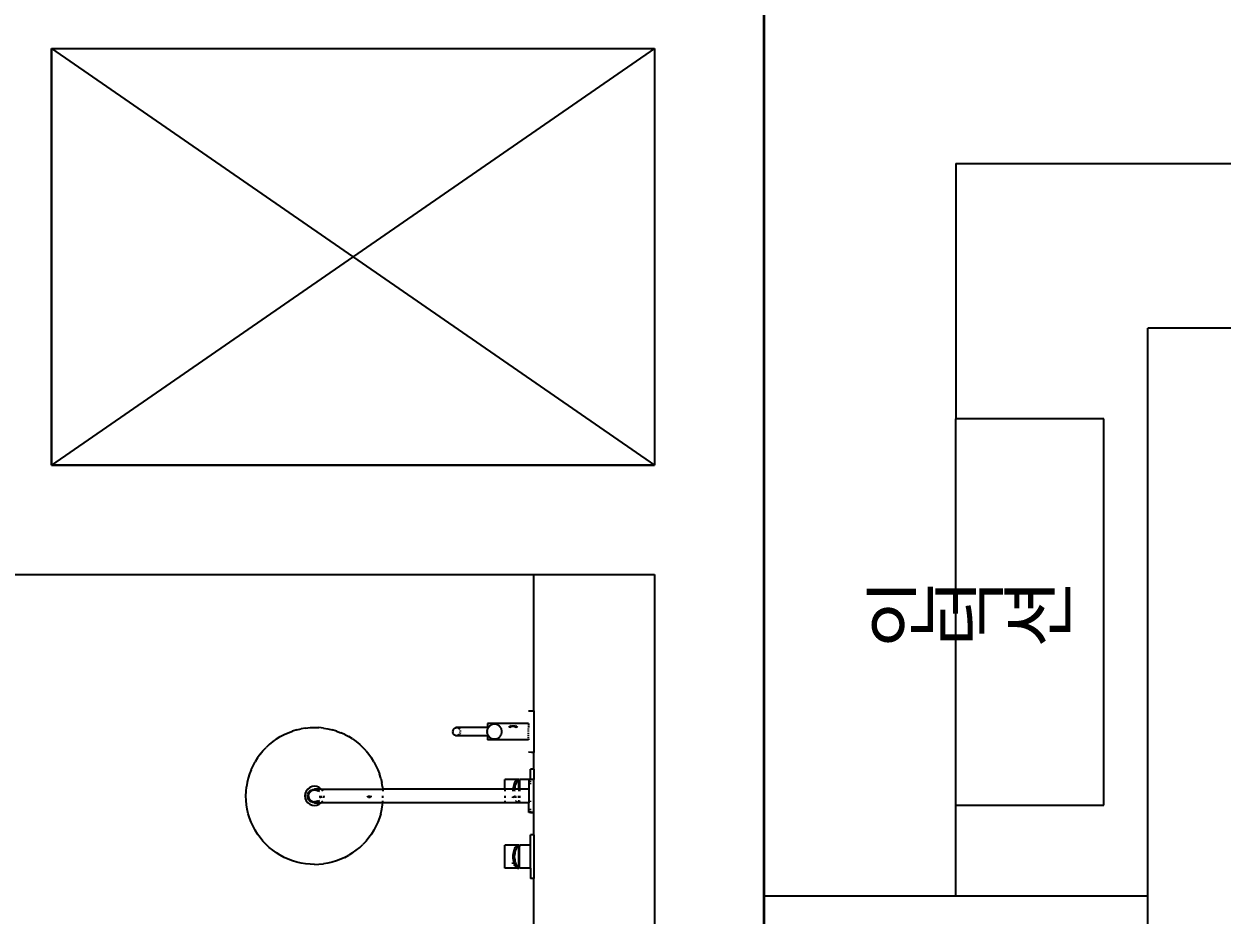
# Model space of a CAD drawing. Header units: millimetres. Extents: x -41292 to 298682, y -22072 to 33155.
# Drawn here: x 29045 to 31230, y 9999 to 11626 of the extents above; entities that cross this region are included whole.
import ezdxf

# ---------------------------------------------------------------- set-up
doc = ezdxf.new("R2010")
doc.units = ezdxf.units.MM
for name, color, linetype in [('0-ELC TEXT', 7, 'Continuous'), ('벽1', 2, 'Continuous'), ('틀', 8, 'Continuous')]:
    doc.layers.add(name, color=color, linetype=linetype)
doc.styles.add('코레일둥고', font='@Microsoft JhengHei Light.ttf')

# ---------------------------------------------------------------- blocks, each defined once
blk = doc.blocks.new('AHSISHEUD')
for p, q in [((31022, 27682.2), (31022, 29368.7)), ((29722, 29228.7), (30822, 29228.7)), ((29722, 28468.7), (29722, 29228.7)), ((30822, 29228.7), (30822, 28468.7)), ((31372, 29018.7), (31372, 28553.2)), ((31372, 29018.7), (31907, 29018.7)), ((31722, 27682.2), (31722, 28718.7)), ((33472, 28718.7), (31722, 28718.7)), ((31642, 28553.2), (31372, 28553.2)), ((31372, 27847.7), (31372, 28553.2)), ((31642, 27847.7), (31642, 28553.2)), ((30822, 28468.7), (29722, 28468.7)), ((29272, 28268.7), (30602, 28268.7)), ((30602, 28268.7), (30822, 28268.7)), ((30602, 28020.2), (30602, 28268.7)), ((30822, 28268.7), (30822, 27468.7)), ((30592.2, 28019.8), (30592.4, 28020)), ((30592.4, 28020), (30597.7, 28020.2)), ((30597.7, 28020.2), (30598, 28020.2)), ((30598, 28020.2), (30602, 28020.2)), ((30602, 28020.2), (30602, 27944.2)), ((30592.4, 27997.2), (30517.4, 27997.2)), ((30517.4, 27997.2), (30517.4, 27990.7)), ((30139.5, 27973), (30146.8, 27976.9)), ((30146.8, 27976.9), (30154.2, 27980.2)), ((30154.2, 27980.2), (30161.9, 27983.1)), ((30169.7, 27985.5), (30161.9, 27983.1)), ((30169.7, 27985.5), (30177.7, 27987.4)), ((30185.7, 27988.7), (30177.7, 27987.4)), ((30185.7, 27988.7), (30193.9, 27989.5)), ((30193.9, 27989.5), (30202, 27989.8)), ((30202, 27989.8), (30210.2, 27989.5)), ((30218.4, 27988.7), (30210.2, 27989.5)), ((30218.4, 27988.7), (30226.4, 27987.4)), ((30226.4, 27987.4), (30234.4, 27985.5)), ((30242.2, 27983.1), (30234.4, 27985.5)), ((30242.2, 27983.1), (30249.9, 27980.2)), ((30257.3, 27976.9), (30249.9, 27980.2)), ((30257.3, 27976.9), (30264.5, 27973)), ((30454.3, 27984.1), (30454, 27982.2)), ((30454, 27982.2), (30454.3, 27980.3)), ((30455, 27985.8), (30454.3, 27984.1)), ((30455, 27978.6), (30454.3, 27980.3)), ((30456.1, 27987.3), (30455, 27985.8)), ((30455, 27978.6), (30456.1, 27977.1)), ((30457.6, 27988.5), (30456.1, 27987.3)), ((30456.1, 27977.1), (30457.6, 27975.9)), ((30457.6, 27988.5), (30459.4, 27989.2)), ((30459.4, 27975.2), (30457.6, 27975.9)), ((30461.3, 27989.5), (30459.4, 27989.2)), ((30459.4, 27975.2), (30461.3, 27975)), ((30461.3, 27989.5), (30463.1, 27989.2)), ((30519, 27989.5), (30461.3, 27989.5)), ((30461.3, 27975), (30463.1, 27975.2)), ((30464.9, 27975.9), (30463.1, 27975.2)), ((30464.5, 27988.6), (30464.9, 27988.5)), ((30466.4, 27987.3), (30464.9, 27988.5)), ((30465.6, 27976.5), (30464.9, 27975.9)), ((30467.5, 27985.8), (30466.4, 27987.3)), ((30466.4, 27977.1), (30467.1, 27978)), ((30467.5, 27978.6), (30468.3, 27980.3)), ((30468.5, 27982.2), (30468.3, 27984.1)), ((30516.9, 27983.1), (30517, 27984)), ((30516.9, 27982.2), (30516.9, 27983.1)), ((30516.9, 27982.2), (30516.9, 27981.3)), ((30516.9, 27981.3), (30517, 27980.5)), ((30517.2, 27984.8), (30517, 27984)), ((30517.2, 27979.6), (30517, 27980.5)), ((30517.2, 27984.9), (30517.4, 27985.7)), ((30517.2, 27984.9), (30517.2, 27984.8)), ((30517.4, 27978.7), (30517.2, 27979.6)), ((30519.9, 27990.7), (30517.4, 27990.7)), ((30517.4, 27985.7), (30517.6, 27986.6)), ((30517.6, 27977.9), (30517.4, 27978.7)), ((30517.9, 27987.4), (30517.6, 27986.6)), ((30517.6, 27977.9), (30517.9, 27977.1)), ((30518.3, 27988.2), (30517.9, 27987.4)), ((30517.9, 27977.1), (30518.3, 27976.2)), ((30518.7, 27989), (30518.3, 27988.2)), ((30518.3, 27976.2), (30518.7, 27975.5)), ((30519, 27989.5), (30518.7, 27989)), ((30518.7, 27975.5), (30519, 27975)), ((30519.2, 27989.7), (30519, 27989.5)), ((30519.7, 27990.4), (30519.2, 27989.7)), ((30519.9, 27990.7), (30519.7, 27990.4)), ((30520.3, 27991.1), (30519.9, 27990.7)), ((30520.9, 27991.8), (30520.3, 27991.1)), ((30521.5, 27992.4), (30520.9, 27991.8)), ((30522.2, 27992.9), (30521.5, 27992.4)), ((30522.9, 27993.4), (30522.2, 27992.9)), ((30523.7, 27993.9), (30522.9, 27993.4)), ((30524.4, 27994.3), (30523.7, 27993.9)), ((30525.2, 27994.7), (30524.4, 27994.3)), ((30526.1, 27995), (30525.2, 27994.7)), ((30526.9, 27995.3), (30526.1, 27995)), ((30527.8, 27995.5), (30526.9, 27995.3)), ((30528.6, 27995.6), (30527.8, 27995.5)), ((30529.5, 27995.7), (30528.6, 27995.6)), ((30530.4, 27995.7), (30529.5, 27995.7)), ((30531.3, 27995.7), (30530.4, 27995.7)), ((30532.2, 27995.6), (30531.3, 27995.7)), ((30533, 27995.5), (30532.2, 27995.6)), ((30533.9, 27995.3), (30533, 27995.5)), ((30534.7, 27995), (30533.9, 27995.3)), ((30535.6, 27994.7), (30534.7, 27995)), ((30536.4, 27994.3), (30535.6, 27994.7)), ((30537.2, 27993.9), (30536.4, 27994.3)), ((30537.9, 27993.4), (30537.2, 27993.9)), ((30538.6, 27992.9), (30537.9, 27993.4)), ((30539.3, 27992.4), (30538.6, 27992.9)), ((30540, 27991.8), (30539.3, 27992.4)), ((30540.6, 27991.1), (30540, 27991.8)), ((30541.1, 27990.4), (30540.6, 27991.1)), ((30541.6, 27989.7), (30541.1, 27990.4)), ((30542.1, 27989), (30541.6, 27989.7)), ((30541.6, 27974.7), (30542.1, 27975.5)), ((30542.5, 27988.2), (30542.1, 27989)), ((30542.1, 27975.5), (30542.5, 27976.2)), ((30542.9, 27987.4), (30542.5, 27988.2)), ((30542.5, 27976.2), (30542.9, 27977.1)), ((30543.2, 27986.6), (30542.9, 27987.4)), ((30542.9, 27977.1), (30543.2, 27977.9)), ((30543.4, 27985.7), (30543.2, 27986.6)), ((30543.2, 27977.9), (30543.4, 27978.7)), ((30543.6, 27984.9), (30543.4, 27985.7)), ((30543.4, 27978.7), (30543.6, 27979.6)), ((30543.8, 27984), (30543.6, 27984.9)), ((30543.6, 27979.6), (30543.8, 27980.5)), ((30543.9, 27983.1), (30543.8, 27984)), ((30543.8, 27980.5), (30543.9, 27981.3)), ((30543.9, 27982.2), (30543.9, 27983.1)), ((30543.9, 27981.3), (30543.9, 27982.2)), ((30556.3, 27990.3), (30555.8, 27989.7)), ((30558.7, 27992.2), (30556.3, 27990.3)), ((30559.4, 27990.9), (30557.9, 27989.7)), ((30560.2, 27992.8), (30558.7, 27992.2)), ((30559.8, 27990.2), (30559.1, 27989.7)), ((30561.8, 27991.9), (30559.4, 27990.9)), ((30562, 27991.2), (30559.8, 27990.2)), ((30564.4, 27992.2), (30561.8, 27991.9)), ((30564.4, 27991.5), (30562, 27991.2)), ((30567, 27991.9), (30564.4, 27992.2)), ((30566.8, 27991.2), (30564.4, 27991.5)), ((30569, 27990.2), (30566.8, 27991.2)), ((30569.4, 27990.9), (30567, 27991.9)), ((30570.2, 27992.2), (30568.6, 27992.8)), ((30569.7, 27989.7), (30569, 27990.2)), ((30570.9, 27989.7), (30569.4, 27990.9)), ((30572.5, 27990.3), (30570.2, 27992.2)), ((30573, 27989.7), (30572.5, 27990.3)), ((30592.4, 27996.7), (30592.4, 27993.9)), ((30592.4, 27992.8), (30592.4, 27989.7)), ((30592.4, 27986.2), (30592.4, 27988.1)), ((30592.4, 27982.2), (30592.4, 27984.2)), ((30592.4, 27978.3), (30592.4, 27980.2)), ((30592.4, 27974.4), (30592.4, 27976.3)), ((30119.6, 27958.7), (30113.7, 27953.1)), ((30126, 27963.9), (30119.6, 27958.7)), ((30132.6, 27968.7), (30126, 27963.9)), ((30132.6, 27968.7), (30139.5, 27973)), ((30271.5, 27968.7), (30264.5, 27973)), ((30271.5, 27968.7), (30278.1, 27963.9)), ((30278.1, 27963.9), (30284.5, 27958.7)), ((30284.5, 27958.7), (30290.4, 27953.1)), ((30461.3, 27975), (30519, 27975)), ((30519.9, 27973.7), (30517.4, 27973.7)), ((30517.4, 27973.7), (30517.4, 27967.2)), ((30592.4, 27967.2), (30517.4, 27967.2)), ((30519, 27975), (30519.2, 27974.7)), ((30519.2, 27974.7), (30519.7, 27974)), ((30519.7, 27974), (30519.9, 27973.7)), ((30519.9, 27973.7), (30520.3, 27973.3)), ((30520.3, 27973.3), (30520.9, 27972.7)), ((30520.9, 27972.7), (30521.5, 27972.1)), ((30521.5, 27972.1), (30522.2, 27971.5)), ((30522.2, 27971.5), (30522.9, 27971)), ((30522.9, 27971), (30523.7, 27970.5)), ((30523.7, 27970.5), (30524.4, 27970.1)), ((30524.4, 27970.1), (30525.2, 27969.7)), ((30525.2, 27969.7), (30526.1, 27969.4)), ((30526.1, 27969.4), (30526.9, 27969.2)), ((30526.9, 27969.2), (30527.8, 27969)), ((30527.8, 27969), (30528.6, 27968.8)), ((30528.6, 27968.8), (30529.5, 27968.7)), ((30529.5, 27968.7), (30530.4, 27968.7)), ((30530.4, 27968.7), (30531.3, 27968.7)), ((30531.3, 27968.7), (30532.2, 27968.8)), ((30532.2, 27968.8), (30533, 27969)), ((30533, 27969), (30533.9, 27969.2)), ((30533.9, 27969.2), (30534.7, 27969.4)), ((30534.7, 27969.4), (30535.6, 27969.7)), ((30535.6, 27969.7), (30536.4, 27970.1)), ((30536.4, 27970.1), (30537.2, 27970.5)), ((30537.2, 27970.5), (30537.9, 27971)), ((30537.9, 27971), (30538.6, 27971.5)), ((30538.6, 27971.5), (30539.3, 27972.1)), ((30539.3, 27972.1), (30540, 27972.7)), ((30540, 27972.7), (30540.6, 27973.3)), ((30540.6, 27973.3), (30541.1, 27974)), ((30541.1, 27974), (30541.6, 27974.7)), ((30592.4, 27970.5), (30592.4, 27972.4)), ((30592.4, 27968.7), (30592.4, 27967.2)), ((30098.1, 27934.2), (30093.8, 27927.3)), ((30102.9, 27940.8), (30098.1, 27934.2)), ((30102.9, 27940.8), (30108.1, 27947.2)), ((30108.1, 27947.2), (30113.7, 27953.1)), ((30296, 27947.2), (30290.4, 27953.1)), ((30296, 27947.2), (30301.2, 27940.8)), ((30301.2, 27940.8), (30306, 27934.2)), ((30310.3, 27927.3), (30306, 27934.2)), ((30592.4, 27944.4), (30592.2, 27944.6)), ((30597.7, 27944.3), (30592.4, 27944.4)), ((30598, 27944.2), (30597.7, 27944.3)), ((30602, 27944.2), (30598, 27944.2)), ((30602, 27913.9), (30602, 27944.2)), ((30086.6, 27912.6), (30083.7, 27904.9)), ((30086.6, 27912.6), (30089.9, 27920)), ((30089.9, 27920), (30093.8, 27927.3)), ((30310.3, 27927.3), (30314.2, 27920)), ((30314.2, 27920), (30317.5, 27912.6)), ((30317.5, 27912.6), (30320.4, 27904.9)), ((30602, 27913.9), (30596, 27913.9)), ((30596, 27894.9), (30596, 27913.9)), ((30602, 27913.9), (30602, 27894.8)), ((30079.4, 27889.1), (30078.1, 27881.1)), ((30081.3, 27897.1), (30079.4, 27889.1)), ((30083.7, 27904.9), (30081.3, 27897.1)), ((30322.8, 27897.1), (30320.4, 27904.9)), ((30322.8, 27897.1), (30324.6, 27889.1)), ((30326, 27881.1), (30324.6, 27889.1)), ((30574.2, 27894.9), (30549, 27894.9)), ((30549, 27877.3), (30549, 27894.9)), ((30567, 27888.7), (30566.2, 27886.7)), ((30568, 27890.5), (30567, 27888.7)), ((30569.1, 27892.1), (30568, 27890.5)), ((30570.3, 27893.3), (30569.1, 27892.1)), ((30569.7, 27887.8), (30569.3, 27887.1)), ((30570.1, 27888.6), (30569.7, 27887.8)), ((30570.7, 27889.5), (30570.1, 27888.6)), ((30571.6, 27894.2), (30570.3, 27893.3)), ((30571, 27889.9), (30570.7, 27889.5)), ((30571.7, 27890.6), (30571, 27889.9)), ((30572.9, 27894.7), (30571.6, 27894.2)), ((30572, 27890.9), (30571.7, 27890.6)), ((30572.8, 27891.5), (30572, 27890.9)), ((30573.1, 27891.7), (30572.8, 27891.5)), ((30574.2, 27894.9), (30572.9, 27894.7)), ((30573.9, 27891.9), (30573.1, 27891.7)), ((30574.2, 27892.1), (30573.9, 27891.9)), ((30575, 27894.8), (30574.2, 27894.9)), ((30575, 27892.2), (30574.2, 27892.1)), ((30575, 27892.1), (30574.2, 27892.1)), ((30575, 27892.2), (30575, 27894.8)), ((30576, 27892.4), (30575, 27892.2)), ((30575, 27892.1), (30575, 27892.2)), ((30575, 27892.2), (30575, 27892.2)), ((30575, 27892.1), (30575, 27892.1)), ((30575, 27877.3), (30575, 27892.1)), ((30575, 27892.1), (30575, 27889.7)), ((30575, 27892), (30575, 27892.1)), ((30575, 27891.6), (30575, 27891.6)), ((30575, 27890.8), (30575, 27890.8)), ((30575, 27889.7), (30575, 27889.8)), ((30575, 27888.4), (30575, 27886.8)), ((30575, 27888.4), (30575, 27888.4)), ((30596, 27894.9), (30576, 27894.9)), ((30576, 27894.9), (30576, 27892.4)), ((30576, 27892.4), (30576, 27877.3)), ((30596, 27894.7), (30593, 27894.8)), ((30593, 27894.8), (30593, 27877.3)), ((30596, 27894.9), (30596, 27894.7)), ((30602, 27894.8), (30596, 27894.7)), ((30596, 27894.7), (30596, 27893.7)), ((30596, 27890.7), (30596, 27892.5)), ((30596, 27886), (30596, 27888.6)), ((30602, 27834.8), (30602, 27894.8)), ((30077, 27864.8), (30077.3, 27872.9)), ((30077.3, 27872.9), (30078.1, 27881.1)), ((30185.1, 27869.3), (30184.5, 27864.8)), ((30186.9, 27873.5), (30185.1, 27869.3)), ((30189.7, 27877.1), (30186.9, 27873.5)), ((30189.5, 27864.8), (30190, 27868)), ((30193.3, 27879.9), (30189.7, 27877.1)), ((30190, 27868), (30191.2, 27871)), ((30190.9, 27867.7), (30190.5, 27864.8)), ((30192.1, 27870.5), (30190.9, 27867.7)), ((30191.2, 27871), (30193.2, 27873.6)), ((30193.9, 27872.9), (30192.1, 27870.5)), ((30193.2, 27873.6), (30195.8, 27875.6)), ((30197.5, 27881.7), (30193.3, 27879.9)), ((30194.6, 27872.2), (30193.7, 27871)), ((30196.3, 27874.7), (30193.9, 27872.9)), ((30196.8, 27873.8), (30194.6, 27872.2)), ((30195.8, 27875.6), (30198.8, 27876.8)), ((30199.1, 27875.9), (30196.3, 27874.7)), ((30199.3, 27874.9), (30196.8, 27873.8)), ((30202, 27882.3), (30197.5, 27881.7)), ((30198.8, 27876.8), (30202, 27877.3)), ((30202, 27876.3), (30199.1, 27875.9)), ((30202, 27875.3), (30199.3, 27874.9)), ((30206.6, 27881.7), (30202, 27882.3)), ((30202.3, 27877.3), (30202, 27877.3)), ((30205, 27875.9), (30202, 27876.3)), ((30204.8, 27874.9), (30202, 27875.3)), ((30202.3, 27877.3), (30203.4, 27877.1)), ((30214.3, 27877.3), (30202.3, 27877.3)), ((30207.3, 27873.8), (30204.8, 27874.9)), ((30207.8, 27874.7), (30205, 27875.9)), ((30205.3, 27876.8), (30208.3, 27875.6)), ((30210.8, 27879.9), (30206.6, 27881.7)), ((30207.6, 27873.6), (30207.3, 27873.8)), ((30209.3, 27873.6), (30207.8, 27874.7)), ((30208.3, 27875.6), (30210.9, 27873.6)), ((30214.3, 27877.3), (30210.8, 27879.9)), ((30214.3, 27877.3), (30326.4, 27877.3)), ((30217.1, 27873.6), (30214.7, 27876.8)), ((30326, 27881.1), (30326.4, 27877.3)), ((30549, 27877.3), (30326.4, 27877.3)), ((30326.4, 27876.8), (30326.7, 27873.6)), ((30564.2, 27877.3), (30549, 27877.3)), ((30549, 27876.8), (30549, 27873.6)), ((30564.1, 27876.6), (30564, 27873.9)), ((30564, 27873.9), (30564.1, 27873.6)), ((30564.2, 27876.8), (30564.1, 27876.6)), ((30564.4, 27879.3), (30564.2, 27877.3)), ((30566.9, 27877.3), (30564.2, 27877.3)), ((30564.8, 27881.9), (30564.4, 27879.3)), ((30565.4, 27884.4), (30564.8, 27881.9)), ((30566.2, 27886.7), (30565.4, 27884.4)), ((30566.7, 27873.9), (30566.8, 27875.9)), ((30566.7, 27873.9), (30566.7, 27873.6)), ((30566.7, 27873.9), (30566.7, 27873.9)), ((30566.8, 27876.8), (30566.8, 27875.9)), ((30567.2, 27879.9), (30566.9, 27877.9)), ((30566.9, 27877.9), (30566.9, 27877.3)), ((30575, 27877.3), (30566.9, 27877.3)), ((30567.5, 27881.9), (30567.2, 27879.9)), ((30567.7, 27882.4), (30567.5, 27881.9)), ((30568, 27883.7), (30567.7, 27882.4)), ((30568, 27883.7), (30568.6, 27885.5)), ((30568.7, 27885.7), (30568.6, 27885.5)), ((30569.3, 27887.1), (30568.7, 27885.7)), ((30575, 27886.8), (30575, 27886.8)), ((30575, 27885), (30575, 27885)), ((30575, 27883), (30575, 27883.1)), ((30575, 27880.9), (30575, 27880.9)), ((30575, 27878.6), (30575, 27878.6)), ((30576, 27877.3), (30575, 27877.3)), ((30575, 27876.8), (30575, 27873.6)), ((30575, 27876.3), (30575, 27873.9)), ((30575, 27876.3), (30575, 27876.3)), ((30575, 27873.9), (30575, 27873.9)), ((30593, 27877.3), (30576, 27877.3)), ((30576, 27876.8), (30576, 27873.6)), ((30593, 27877.3), (30593, 27852.3)), ((30077.3, 27856.6), (30077, 27864.8)), ((30078.1, 27848.4), (30077.3, 27856.6)), ((30079.4, 27840.4), (30078.1, 27848.4)), ((30184.5, 27864.8), (30185.1, 27860.2)), ((30185.1, 27860.2), (30186.9, 27856)), ((30186.9, 27856), (30189.7, 27852.4)), ((30190, 27861.5), (30189.5, 27864.8)), ((30189.7, 27852.4), (30193.3, 27849.6)), ((30191.2, 27858.5), (30190, 27861.5)), ((30190.5, 27864.8), (30190.9, 27861.8)), ((30190.9, 27861.8), (30192.1, 27859)), ((30193.2, 27855.9), (30191.2, 27858.5)), ((30191.9, 27862), (30191.5, 27864.8)), ((30191.9, 27862), (30192.1, 27861.5)), ((30192.1, 27859), (30192.5, 27858.5)), ((30195.8, 27853.9), (30193.2, 27855.9)), ((30193.3, 27849.6), (30197.5, 27847.8)), ((30193.7, 27858.5), (30194.6, 27857.3)), ((30194.5, 27856.2), (30196.3, 27854.8)), ((30196.8, 27855.7), (30194.6, 27857.3)), ((30198.8, 27852.7), (30195.8, 27853.9)), ((30196.3, 27854.8), (30199.1, 27853.6)), ((30196.8, 27855.7), (30199.3, 27854.6)), ((30197.5, 27847.8), (30202, 27847.3)), ((30202, 27852.3), (30198.8, 27852.7)), ((30199.1, 27853.6), (30199.8, 27853.6)), ((30199.3, 27854.6), (30202, 27854.3)), ((30204.8, 27854.6), (30202, 27854.3)), ((30202.3, 27852.3), (30202, 27852.3)), ((30202, 27847.3), (30206.6, 27847.8)), ((30205.3, 27852.7), (30202.3, 27852.3)), ((30202.3, 27852.3), (30214.3, 27852.3)), ((30204.8, 27854.6), (30207.3, 27855.7)), ((30205.7, 27853.9), (30207.8, 27854.8)), ((30206.6, 27847.8), (30210.8, 27849.6)), ((30207.6, 27855.9), (30207.3, 27855.7)), ((30207.8, 27854.8), (30209.3, 27855.9)), ((30210.9, 27855.9), (30208.3, 27853.9)), ((30210.8, 27849.6), (30214.3, 27852.3)), ((30212, 27861.5), (30212.2, 27862)), ((30212.2, 27862), (30212.5, 27864.8)), ((30213, 27861.5), (30213.2, 27861.8)), ((30213.2, 27861.8), (30213.5, 27864.8)), ((30214.5, 27864.8), (30214.1, 27861.5)), ((30214.3, 27852.3), (30214.4, 27852.4)), ((30326.4, 27852.3), (30214.3, 27852.3)), ((30214.4, 27852.4), (30214.7, 27852.7)), ((30215.6, 27853.9), (30217.1, 27855.9)), ((30219.1, 27861.5), (30219.5, 27864.8)), ((30299.1, 27864), (30299, 27864.8)), ((30299.4, 27863.3), (30299.1, 27864)), ((30299.9, 27862.6), (30299.4, 27863.3)), ((30300.5, 27862.2), (30299.9, 27862.6)), ((30301.3, 27861.9), (30300.5, 27862.2)), ((30300.6, 27864.4), (30300.6, 27864.8)), ((30300.8, 27864), (30300.6, 27864.4)), ((30301, 27863.7), (30300.8, 27864)), ((30301.3, 27863.5), (30301, 27863.7)), ((30301.7, 27863.3), (30301.3, 27863.5)), ((30302, 27861.8), (30301.3, 27861.9)), ((30301.6, 27864.8), (30301.6, 27864.6)), ((30301.6, 27864.6), (30301.6, 27864.5)), ((30301.6, 27864.5), (30301.7, 27864.4)), ((30301.7, 27864.4), (30301.8, 27864.3)), ((30302, 27863.3), (30301.7, 27863.3)), ((30301.8, 27864.3), (30301.9, 27864.3)), ((30301.9, 27864.3), (30302, 27864.3)), ((30302, 27864.3), (30302.2, 27864.3)), ((30302.4, 27863.3), (30302, 27863.3)), ((30302.8, 27861.9), (30302, 27861.8)), ((30302.2, 27864.3), (30302.3, 27864.3)), ((30302.3, 27864.3), (30302.4, 27864.4)), ((30302.4, 27864.4), (30302.5, 27864.5)), ((30302.8, 27863.5), (30302.4, 27863.3)), ((30302.5, 27864.6), (30302.5, 27864.8)), ((30302.5, 27864.5), (30302.5, 27864.6)), ((30303.1, 27863.7), (30302.8, 27863.5)), ((30303.5, 27862.2), (30302.8, 27861.9)), ((30303.3, 27864), (30303.1, 27863.7)), ((30303.5, 27864.4), (30303.3, 27864)), ((30303.5, 27864.8), (30303.5, 27864.4)), ((30304.2, 27862.6), (30303.5, 27862.2)), ((30304.6, 27863.3), (30304.2, 27862.6)), ((30304.9, 27864), (30304.6, 27863.3)), ((30305, 27864.8), (30304.9, 27864)), ((30324.6, 27840.4), (30326, 27848.4)), ((30326, 27848.4), (30326.4, 27852.3)), ((30326.4, 27852.3), (30326.4, 27852.7)), ((30593, 27852.3), (30326.4, 27852.3)), ((30326.5, 27853.9), (30326.7, 27855.9)), ((30326.9, 27861.5), (30327, 27864.8)), ((30549, 27864.8), (30549, 27861.5)), ((30549, 27855.9), (30549, 27853.9)), ((30564, 27861.5), (30564, 27863.4)), ((30565.1, 27864.8), (30565.4, 27863.4)), ((30565.4, 27863.4), (30566, 27861.5)), ((30568, 27864.1), (30567.8, 27864.8)), ((30568, 27864.1), (30568.6, 27862.3)), ((30568.6, 27862.3), (30568.7, 27862.1)), ((30568.7, 27862.1), (30568.9, 27861.5)), ((30569, 27855.9), (30569.1, 27855.7)), ((30569.1, 27855.7), (30570.3, 27854.5)), ((30570.3, 27854.5), (30571.1, 27853.9)), ((30573.7, 27855.9), (30573.9, 27855.8)), ((30573.9, 27855.8), (30574.2, 27855.7)), ((30574.2, 27855.7), (30575, 27855.7)), ((30574.2, 27855.7), (30575, 27855.6)), ((30575, 27861.5), (30575, 27864.8)), ((30575, 27864.7), (30575, 27864.7)), ((30575, 27862.7), (30575, 27861.5)), ((30575, 27862.7), (30575, 27862.7)), ((30575, 27855.7), (30575, 27855.9)), ((30575, 27855.7), (30575, 27855.9)), ((30575, 27855.7), (30575, 27855.7)), ((30575, 27855.6), (30575, 27855.7)), ((30575, 27855.7), (30575, 27855.7)), ((30575, 27853.9), (30575, 27855.6)), ((30575, 27855.6), (30575, 27855.6)), ((30575, 27855.6), (30576, 27855.4)), ((30576, 27864.8), (30576, 27861.5)), ((30576, 27855.9), (30576, 27855.4)), ((30576, 27853.9), (30576, 27855.4)), ((30593, 27834.8), (30593, 27852.3)), ((30596, 27853.9), (30596, 27855.9)), ((31372, 27847.7), (31642, 27847.7)), ((31372, 27682.2), (31372, 27847.7)), ((30081.3, 27832.4), (30079.4, 27840.4)), ((30083.7, 27824.6), (30081.3, 27832.4)), ((30086.6, 27816.9), (30083.7, 27824.6)), ((30320.4, 27824.6), (30317.5, 27816.9)), ((30322.8, 27832.4), (30320.4, 27824.6)), ((30322.8, 27832.4), (30324.6, 27840.4)), ((30596, 27834.8), (30593, 27834.8)), ((30596, 27838.8), (30596, 27841)), ((30596, 27834.8), (30596, 27837)), ((30602, 27834.8), (30596, 27834.8)), ((30596, 27833.9), (30596, 27834.8)), ((30602, 27833.9), (30596, 27833.9)), ((30602, 27833.9), (30602, 27834.8)), ((30602, 27793.9), (30602, 27833.9)), ((30089.9, 27809.5), (30086.6, 27816.9)), ((30093.8, 27802.3), (30089.9, 27809.5)), ((30098.1, 27795.3), (30093.8, 27802.3)), ((30310.3, 27802.3), (30306, 27795.3)), ((30314.2, 27809.5), (30310.3, 27802.3)), ((30317.5, 27816.9), (30314.2, 27809.5)), ((30102.9, 27788.7), (30098.1, 27795.3)), ((30108.1, 27782.3), (30102.9, 27788.7)), ((30113.7, 27776.4), (30108.1, 27782.3)), ((30296, 27782.3), (30290.4, 27776.4)), ((30301.2, 27788.7), (30296, 27782.3)), ((30306, 27795.3), (30301.2, 27788.7)), ((30602, 27793.9), (30596, 27793.9)), ((30596, 27774.9), (30596, 27793.9)), ((30602, 27793.9), (30602, 27713.9)), ((30119.6, 27770.8), (30113.7, 27776.4)), ((30126, 27765.6), (30119.6, 27770.8)), ((30132.6, 27760.8), (30126, 27765.6)), ((30139.5, 27756.5), (30132.6, 27760.8)), ((30146.8, 27752.6), (30139.5, 27756.5)), ((30257.3, 27752.6), (30264.5, 27756.5)), ((30271.5, 27760.8), (30264.5, 27756.5)), ((30271.5, 27760.8), (30278.1, 27765.6)), ((30278.1, 27765.6), (30284.5, 27770.8)), ((30284.5, 27770.8), (30290.4, 27776.4)), ((30574.2, 27774.9), (30549, 27774.9)), ((30549, 27732.9), (30549, 27774.9)), ((30564.1, 27756.6), (30564, 27753.9)), ((30564.4, 27759.3), (30564.1, 27756.6)), ((30564.8, 27761.9), (30564.4, 27759.3)), ((30565.4, 27764.4), (30564.8, 27761.9)), ((30566.2, 27766.7), (30565.4, 27764.4)), ((30567, 27768.7), (30566.2, 27766.7)), ((30566.9, 27757.9), (30566.8, 27755.9)), ((30567.2, 27759.9), (30566.9, 27757.9)), ((30568, 27770.5), (30567, 27768.7)), ((30567.5, 27761.9), (30567.2, 27759.9)), ((30567.7, 27762.4), (30567.5, 27761.9)), ((30568, 27763.7), (30567.7, 27762.4)), ((30569.1, 27772.1), (30568, 27770.5)), ((30568, 27763.7), (30568.6, 27765.5)), ((30568.7, 27765.7), (30568.6, 27765.5)), ((30569.3, 27767.1), (30568.7, 27765.7)), ((30570.3, 27773.3), (30569.1, 27772.1)), ((30569.7, 27767.8), (30569.3, 27767.1)), ((30570.1, 27768.6), (30569.7, 27767.8)), ((30570.7, 27769.5), (30570.1, 27768.6)), ((30571.6, 27774.2), (30570.3, 27773.3)), ((30571, 27769.9), (30570.7, 27769.5)), ((30571.7, 27770.6), (30571, 27769.9)), ((30572.9, 27774.7), (30571.6, 27774.2)), ((30572, 27770.9), (30571.7, 27770.6)), ((30572.8, 27771.5), (30572, 27770.9)), ((30573.1, 27771.7), (30572.8, 27771.5)), ((30574.2, 27774.9), (30572.9, 27774.7)), ((30573.9, 27771.9), (30573.1, 27771.7)), ((30574.2, 27772.1), (30573.9, 27771.9)), ((30575, 27774.8), (30574.2, 27774.9)), ((30575, 27772.2), (30574.2, 27772.1)), ((30575, 27772.1), (30574.2, 27772.1)), ((30575, 27772.2), (30575, 27774.8)), ((30576, 27772.4), (30575, 27772.2)), ((30575, 27772.1), (30575, 27772.2)), ((30575, 27772.2), (30575, 27772.2)), ((30575, 27772.1), (30575, 27772.1)), ((30575, 27735.7), (30575, 27772.1)), ((30575, 27772.1), (30575, 27769.7)), ((30575, 27772), (30575, 27772.1)), ((30575, 27771.6), (30575, 27771.6)), ((30575, 27770.8), (30575, 27770.8)), ((30575, 27769.7), (30575, 27769.8)), ((30575, 27768.4), (30575, 27766.8)), ((30575, 27768.4), (30575, 27768.4)), ((30575, 27766.8), (30575, 27766.8)), ((30575, 27765), (30575, 27765)), ((30575, 27763), (30575, 27763.1)), ((30575, 27760.9), (30575, 27760.9)), ((30575, 27758.6), (30575, 27758.6)), ((30596, 27774.9), (30576, 27774.9)), ((30576, 27774.9), (30576, 27772.4)), ((30576, 27735.4), (30576, 27772.4)), ((30596, 27732.9), (30596, 27774.9)), ((30154.2, 27749.3), (30146.8, 27752.6)), ((30161.9, 27746.4), (30154.2, 27749.3)), ((30169.7, 27744), (30161.9, 27746.4)), ((30177.7, 27742.2), (30169.7, 27744)), ((30185.7, 27740.8), (30177.7, 27742.2)), ((30193.9, 27740), (30185.7, 27740.8)), ((30202, 27739.8), (30193.9, 27740)), ((30202, 27739.8), (30210.2, 27740)), ((30210.2, 27740), (30218.4, 27740.8)), ((30226.4, 27742.2), (30218.4, 27740.8)), ((30234.4, 27744), (30226.4, 27742.2)), ((30242.2, 27746.4), (30234.4, 27744)), ((30249.9, 27749.3), (30242.2, 27746.4)), ((30257.3, 27752.6), (30249.9, 27749.3)), ((30564, 27753.9), (30564.1, 27751.1)), ((30564, 27741.1), (30564, 27743.4)), ((30564.1, 27751.1), (30564.4, 27748.5)), ((30564.4, 27748.5), (30564.8, 27745.9)), ((30564.8, 27745.9), (30565.4, 27743.4)), ((30565.4, 27743.4), (30566.2, 27741.1)), ((30565.6, 27739), (30565.8, 27738.9)), ((30565.8, 27738.9), (30566.7, 27738.4)), ((30566.2, 27741.1), (30567, 27739)), ((30566.7, 27753.9), (30566.8, 27755.9)), ((30566.8, 27751.9), (30566.7, 27753.9)), ((30566.7, 27753.9), (30566.7, 27753.9)), ((30566.7, 27738.4), (30567.7, 27737.9)), ((30566.8, 27751.9), (30566.9, 27749.8)), ((30566.9, 27749.8), (30567.2, 27747.9)), ((30567, 27739), (30567.7, 27737.9)), ((30567.2, 27747.9), (30567.5, 27745.9)), ((30567.5, 27745.9), (30567.7, 27745.3)), ((30568, 27744.1), (30567.7, 27745.3)), ((30567.7, 27737.9), (30568, 27737.2)), ((30568, 27744.1), (30568.6, 27742.3)), ((30568, 27737.2), (30569.1, 27735.7)), ((30568.6, 27742.3), (30568.7, 27742.1)), ((30568.7, 27742.1), (30569.3, 27740.6)), ((30569.1, 27735.7), (30570.3, 27734.5)), ((30569.3, 27740.6), (30569.7, 27739.9)), ((30569.7, 27739.9), (30570.1, 27739.2)), ((30570.1, 27739.2), (30570.7, 27738.3)), ((30570.7, 27738.3), (30571, 27737.9)), ((30571, 27737.9), (30571.7, 27737.1)), ((30571.7, 27737.1), (30572, 27736.9)), ((30572, 27736.9), (30572.8, 27736.3)), ((30572.8, 27736.3), (30573.1, 27736.1)), ((30573.1, 27736.1), (30573.9, 27735.8)), ((30573.9, 27735.8), (30574.2, 27735.7)), ((30574.2, 27735.7), (30575, 27735.7)), ((30574.2, 27735.7), (30575, 27735.6)), ((30575, 27756.3), (30575, 27753.9)), ((30575, 27756.3), (30575, 27756.3)), ((30575, 27753.9), (30575, 27753.9)), ((30575, 27751.5), (30575, 27749.2)), ((30575, 27751.5), (30575, 27751.5)), ((30575, 27749.2), (30575, 27749.1)), ((30575, 27746.9), (30575, 27744.7)), ((30575, 27746.9), (30575, 27746.9)), ((30575, 27744.7), (30575, 27744.7)), ((30575, 27742.7), (30575, 27740.9)), ((30575, 27742.7), (30575, 27742.7)), ((30575, 27740.9), (30575, 27740.9)), ((30575, 27739.4), (30575, 27737)), ((30575, 27739.4), (30575, 27739.4)), ((30575, 27738), (30575, 27738)), ((30575, 27737), (30575, 27737)), ((30575, 27735.7), (30575, 27736.2)), ((30575, 27736.2), (30575, 27736.2)), ((30575, 27735.7), (30575, 27735.7)), ((30575, 27735.6), (30575, 27735.7)), ((30575, 27735.7), (30575, 27735.7)), ((30575, 27733), (30575, 27735.6)), ((30575, 27735.6), (30575, 27735.6)), ((30575, 27735.6), (30576, 27735.4)), ((30576, 27732.9), (30576, 27735.4)), ((30574.2, 27732.9), (30549, 27732.9)), ((30570.3, 27734.5), (30571.6, 27733.6)), ((30571.6, 27733.6), (30572.9, 27733.1)), ((30572.9, 27733.1), (30574.2, 27732.9)), ((30574.2, 27732.9), (30575, 27733)), ((30596, 27732.9), (30576, 27732.9)), ((30596, 27732.9), (30596, 27713.9)), ((30602, 27713.9), (30596, 27713.9)), ((30602, 27538.7), (30602, 27713.9)), ((31022, 27682.2), (31372, 27682.2)), ((31022, 27081.2), (31022, 27682.2)), ((31372, 27682.2), (31722, 27682.2)), ((31722, 27612.6), (31722, 27682.2))]:
    blk.add_line(p, q)

msp = doc.modelspace()

# ---------------------------------------------------------------- linework, layer by layer
at = {"layer": '벽1'}
for p, q in [((30394.67, 11720.58), (30394.67, 8080.58)), ((29094.67, 11580.58), (30194.67, 11580.58)), ((29094.67, 11580.58), (29094.67, 10820.58)), ((30194.67, 11580.58), (30194.67, 10820.58)), ((29094.67, 10820.58), (30194.67, 10820.58)), ((28644.67, 10620.58), (30194.67, 10620.58)), ((30194.67, 10620.58), (30194.67, 8280.58))]:
    msp.add_line(p, q, dxfattribs=at)
at = {"layer": '틀'}
for p, q in [((29094.67, 11580.58), (30194.67, 10820.58)), ((30194.67, 11580.58), (29094.67, 10820.58))]:
    msp.add_line(p, q, dxfattribs=at)

# ---------------------------------------------------------------- block references
msp.add_blockref('AHSISHEUD', (-627.37, -17648.09))

# ---------------------------------------------------------------- texts
at = {"layer": '0-ELC TEXT', "style": '코레일둥고'}
msp.add_text('인덕션', height=100, dxfattribs=at).set_placement((30574.75, 10503.35))

doc.saveas('drawing.dxf')
